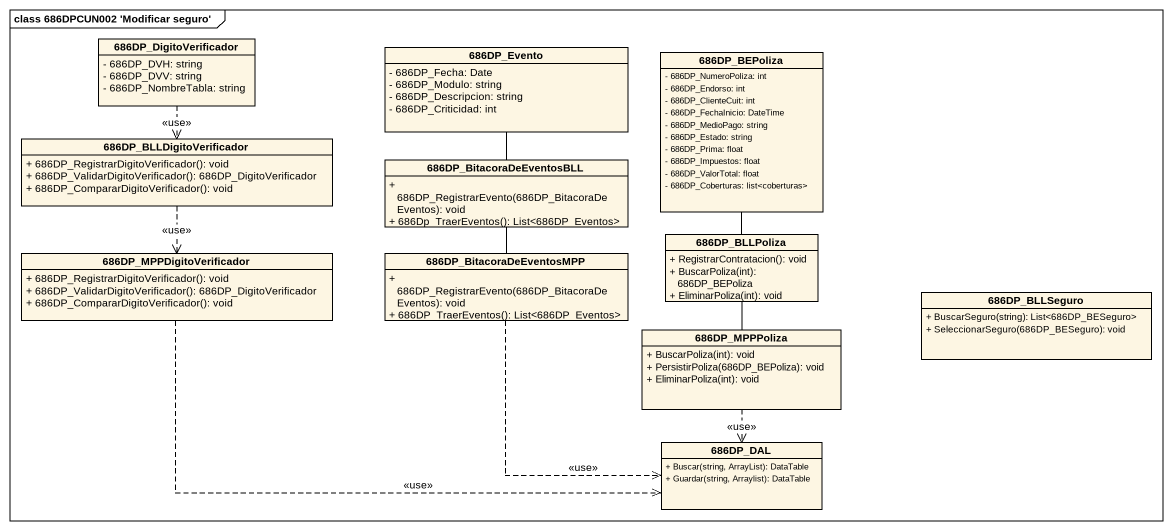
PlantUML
@startuml
mainframe class 686DPCUN002 'Modificar seguro'
hide circle
hide empty members
skinparam classAttributeIconSize 0
class "686DP_DigitoVerificador" as c686DP_DigitoVerificador {
  - 686DP_DVH: string
  - 686DP_DVV: string
  - 686DP_NombreTabla: string
}
class "686DP_Evento" as c686DP_Evento {
  - 686DP_Fecha: Date
  - 686DP_Modulo: string
  - 686DP_Descripcion: string
  - 686DP_Criticidad: int
}
class "686DP_BEPoliza" as c686DP_BEPoliza {
  - 686DP_NumeroPoliza: int
  - 686DP_Endorso: int
  - 686DP_ClienteCuit: int
  - 686DP_FechaInicio: DateTime
  - 686DP_MedioPago: string
  - 686DP_Estado: string
  - 686DP_Prima: float
  - 686DP_Impuestos: float
  - 686DP_ValorTotal: float
  - 686DP_Coberturas: list<coberturas>
}
class "686DP_BLLDigitoVerificador" as c686DP_BLLDigitoVerificador {
  + 686DP_RegistrarDigitoVerificador(): void
  + 686DP_ValidarDigitoVerificador(): 686DP_DigitoVerificador
  + 686DP_CompararDigitoVerificador(): void
}
class "686DP_BitacoraDeEventosBLL" as c686DP_BitacoraDeEventosBLL {
  + 686DP_RegistrarEvento(686DP_BitacoraDeEventos): void
  + 686Dp_TraerEventos(): List<686DP_Eventos>
}
class "686DP_BLLPoliza" as c686DP_BLLPoliza {
  + RegistrarContratacion(): void
  + BuscarPoliza(int): 686DP_BEPoliza
  + EliminarPoliza(int): void
}
class "686DP_MPPDigitoVerificador" as c686DP_MPPDigitoVerificador {
  + 686DP_RegistrarDigitoVerificador(): void
  + 686DP_ValidarDigitoVerificador(): 686DP_DigitoVerificador
  + 686DP_CompararDigitoVerificador(): void
}
class "686DP_BitacoraDeEventosMPP" as c686DP_BitacoraDeEventosMPP {
  + 686DP_RegistrarEvento(686DP_BitacoraDeEventos): void
  + 686DP_TraerEventos(): List<686DP_Eventos>
}
class "686DP_BLLSeguro" as c686DP_BLLSeguro {
  + BuscarSeguro(string): List<686DP_BESeguro>
  + SeleccionarSeguro(686DP_BESeguro): void
}
class "686DP_MPPPoliza" as c686DP_MPPPoliza {
  + BuscarPoliza(int): void
  + PersistirPoliza(686DP_BEPoliza): void
  + EliminarPoliza(int): void
}
class "686DP_DAL" as c686DP_DAL {
  + Buscar(string, ArrayList): DataTable
  + Guardar(string, Arraylist): DataTable
}
c686DP_DigitoVerificador ..> c686DP_BLLDigitoVerificador : <<use>>
c686DP_Evento -- c686DP_BitacoraDeEventosBLL
c686DP_BLLDigitoVerificador ..> c686DP_MPPDigitoVerificador : <<use>>
c686DP_BitacoraDeEventosBLL -- c686DP_BitacoraDeEventosMPP
c686DP_BLLPoliza -up- c686DP_BEPoliza
c686DP_BLLPoliza -- c686DP_MPPPoliza
c686DP_MPPDigitoVerificador .right.> c686DP_DAL : <<use>>
c686DP_BitacoraDeEventosMPP ..> c686DP_DAL : <<use>>
c686DP_MPPPoliza ..> c686DP_DAL : <<use>>
@enduml
